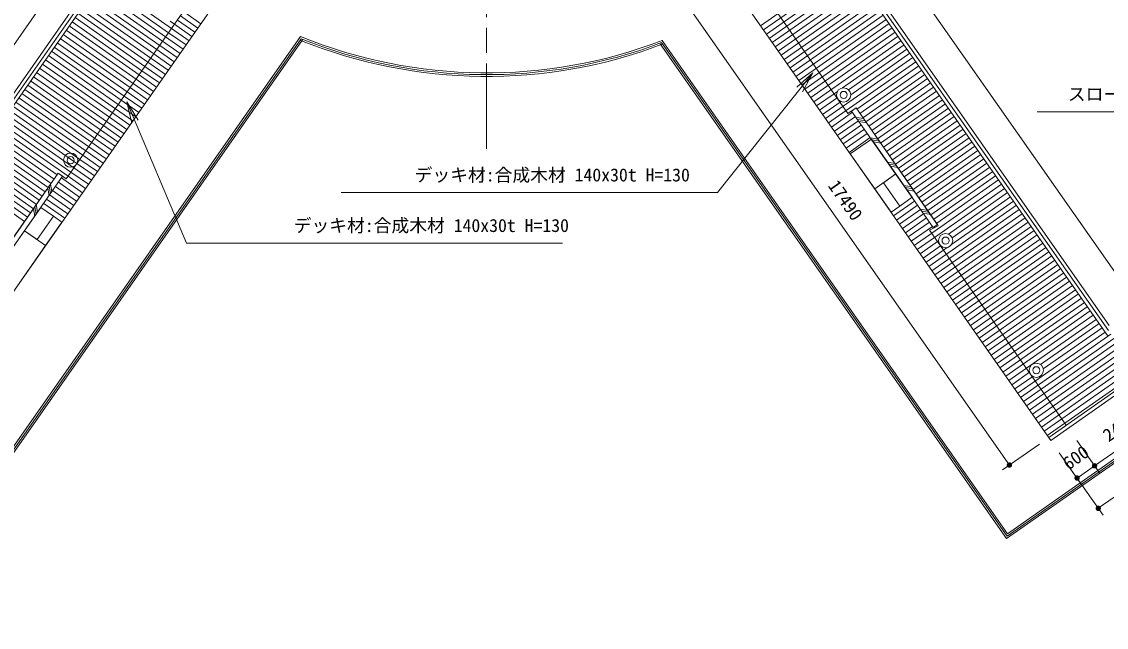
# Model space of a CAD drawing. Units: millimetres at full size, sheet at 1:200. Extents: x 0 to 84000, y 0 to 59400.
# Drawn here: x 37600 to 68107, y 21364 to 38392 of the extents above; entities that cross this region are included whole.
import ezdxf
from ezdxf.enums import TextEntityAlignment as Align

# ---------------------------------------------------------------- set-up
doc = ezdxf.new("R2010")
doc.units = ezdxf.units.MM
doc.header["$LTSCALE"] = 200
doc.linetypes.add('CHAIN', pattern=[18.5, 12, -1.5, 3.5, -1.5])
for name, color, linetype, lineweight in [('D-BMK', 2, 'CHAIN', 13), ('D-STR', 1, 'Continuous', 13), ('D-STR-DIM', 7, 'Continuous', 13), ('D-STR-HTXT', 7, 'Continuous', 13)]:
    doc.layers.add(name, color=color, linetype=linetype, lineweight=lineweight)
doc.styles.add('ＭＳ ゴシック', font='')
doc.styles.get('ＭＳ ゴシック').set_extended_font_data('MS Gothic')

# ---------------------------------------------------------------- blocks, each defined once
blk = doc.blocks.new('open_arrow')
at = {"color": 0, "linetype": 'Continuous', "lineweight": -2}
blk.add_lwpolyline([(7.5, 1.25), (0, 0), (7.5, -1.25)], dxfattribs=at)
blk = doc.blocks.new('filled_dot')
at = {"color": 0, "linetype": 'Continuous', "lineweight": -2, "const_width": 1.25}
blk.add_lwpolyline([(-0.625, 0, 1), (0.625, 0, 1)], format="xyb", close=True, dxfattribs=at)

msp = doc.modelspace()

# ---------------------------------------------------------------- linework, layer by layer
at = {"layer": 'D-BMK'}
msp.add_line((50673.6, 34818.5), (50673.6, 48585.2), dxfattribs=at)
at = {"layer": 'D-STR'}
for p, q in [((46414, 49128.8), (27486, 22096.8)), ((46389.5, 49268.1), (28321.8, 23464.8)), ((46438.6, 48989.5), (27510.6, 21957.5)), ((27510.6, 21957.5), (46438.6, 48989.5)), ((46438.6, 48989.5), (28370.9, 23186.3)), ((68141.9, 29567.4), (54662.9, 48817.5)), ((54662.9, 48817.5), (68141.9, 29567.4)), ((68166.5, 29706.7), (54687.5, 48956.7)), ((68191.1, 29845.9), (54712, 49096)), ((24304.1, 12147.9), (44635, 41183.5)), ((26010.3, 14584.6), (44635, 41183.5)), ((44635, 41183.5), (26010.3, 14584.6)), ((56454.4, 41028.6), (66544.9, 26617.9)), ((66544.9, 26617.9), (56454.4, 41028.6)), ((58379.3, 38279.5), (60836.8, 40000.2)), ((58462.5, 38160.7), (60920, 39881.5)), ((58545.7, 38042), (61003.1, 39762.7)), ((39765.7, 39459.7), (41731.6, 38083.1)), ((39848.9, 39578.4), (41814.8, 38201.9)), ((60841.7, 35808.9), (58346.7, 39372.2)), ((58628.8, 37923.2), (61086.3, 39643.9)), ((58712, 37804.4), (61169.5, 39525.1)), ((58795.2, 37685.6), (61252.6, 39406.4)), ((39516.2, 39103.3), (41482.1, 37726.7)), ((39599.3, 39222.1), (41565.3, 37845.5)), ((39682.5, 39340.9), (41648.5, 37964.3)), ((58878.3, 37566.9), (61335.8, 39287.6)), ((58961.5, 37448.1), (61419, 39168.8)), ((59044.7, 37329.3), (61502.1, 39050)), ((42296, 38889), (38854.5, 33974.1)), ((39266.7, 38747), (41232.6, 37370.4)), ((39349.8, 38865.8), (41315.8, 37489.2)), ((39433, 38984.5), (41399, 37608)), ((59127.9, 37210.5), (61585.3, 38931.3)), ((59211, 37091.7), (61668.5, 38812.5)), ((39100.3, 38509.4), (41066.3, 37132.9)), ((39183.5, 38628.2), (41149.5, 37251.6)), ((41981.2, 38439.4), (42472.7, 38095.3)), ((42064.3, 38558.2), (42555.8, 38214)), ((42147.5, 38677), (42639, 38332.8)), ((59294.2, 36973), (61751.6, 38693.7)), ((59377.4, 36854.2), (61834.8, 38574.9)), ((59460.5, 36735.4), (61918, 38456.1)), ((38850.8, 38153.1), (40816.8, 36776.5)), ((38934, 38271.9), (40900, 36895.3)), ((39017.2, 38390.7), (40983.1, 37014.1)), ((41774.5, 38407.1), (41898, 38320.6)), ((41814.8, 38201.9), (42306.3, 37857.7)), ((41898, 38320.6), (42389.5, 37976.5)), ((59543.7, 36616.6), (62001.2, 38337.4)), ((59626.9, 36497.9), (62084.3, 38218.6)), ((27356.1, 12147.9), (45440.8, 37975.6)), ((27417.1, 12147.9), (45458.9, 37914.3)), ((27478.2, 12147.9), (45499.9, 37885.7)), ((38684.5, 37915.6), (40650.5, 36539)), ((38767.7, 38034.3), (40733.6, 36657.8)), ((41565.3, 37845.5), (42056.8, 37501.4)), ((41648.5, 37964.3), (42140, 37620.1)), ((41731.6, 38083.1), (42223.1, 37738.9)), ((55618.8, 37863.4), (65328.7, 23996.2)), ((59710, 36379.1), (62167.5, 38099.8)), ((59793.2, 36260.3), (62250.7, 37981)), ((59876.4, 36141.5), (62333.8, 37862.3)), ((38435, 37559.2), (40401, 36182.6)), ((38518.2, 37678), (40484.1, 36301.4)), ((38601.3, 37796.8), (40567.3, 36420.2)), ((41399, 37608), (41890.5, 37263.8)), ((41482.1, 37726.7), (41973.6, 37382.6)), ((55559.2, 37774.2), (65304.1, 23857)), ((55600.1, 37802.9), (65316.4, 23926.6)), ((60684.3, 36530.2), (62417, 37743.5)), ((60859.2, 36475.7), (62500.2, 37624.7)), ((38268.6, 37321.7), (40234.6, 35945.1)), ((38351.8, 37440.4), (40317.8, 36063.9)), ((41149.5, 37251.6), (41641, 36907.5)), ((41232.6, 37370.4), (41724.1, 37026.3)), ((41315.8, 37489.2), (41807.3, 37145)), ((60209, 35666.4), (62666.5, 37387.1)), ((60292.2, 35547.6), (62749.7, 37268.4)), ((60918.6, 36340.3), (62583.3, 37505.9)), ((38019.1, 36965.3), (39985.1, 35588.8)), ((38102.3, 37084.1), (40068.3, 35707.5)), ((38185.5, 37202.9), (40151.4, 35826.3)), ((40983.1, 37014.1), (41474.6, 36669.9)), ((41066.3, 37132.9), (41557.8, 36788.7)), ((61092.1, 35930.7), (62832.8, 37149.6)), ((61175.3, 35812), (62916, 37030.8)), ((37769.6, 36609), (39735.6, 35232.4)), ((37852.8, 36727.8), (39818.8, 35351.2)), ((37936, 36846.6), (39901.9, 35470)), ((40733.6, 36657.8), (41225.1, 36313.6)), ((40816.8, 36776.5), (41308.3, 36432.4)), ((40900, 36895.3), (41391.5, 36551.2)), ((61258.5, 35693.2), (62999.2, 36912)), ((61341.6, 35574.4), (63082.3, 36793.3)), ((61424.8, 35455.6), (63165.5, 36674.5)), ((37603.3, 36371.5), (39569.3, 34994.9)), ((37686.5, 36490.2), (39652.4, 35113.6)), ((40567.3, 36420.2), (41058.8, 36076)), ((40650.5, 36539), (41142, 36194.8)), ((59959.5, 36022.8), (60451, 36366.9)), ((60451, 36366.9), (60545.4, 36433)), ((61508, 35336.9), (63248.7, 36555.7)), ((61591.2, 35218.1), (63331.8, 36436.9)), ((61674.3, 35099.3), (63415, 36318.2)), ((37353.8, 36015.1), (39319.8, 34638.5)), ((37437, 36133.9), (39402.9, 34757.3)), ((37520.1, 36252.7), (39486.1, 34876.1)), ((40317.8, 36063.9), (40809.3, 35719.7)), ((40401, 36182.6), (40892.4, 35838.5)), ((40484.1, 36301.4), (40975.6, 35957.3)), ((60042.7, 35904), (60534.2, 36248.1)), ((60125.9, 35785.2), (60617.4, 36129.3)), ((60617.4, 36129.3), (60643.8, 36147.8)), ((61757.5, 34980.5), (63498.2, 36199.4)), ((61840.7, 34861.8), (63581.4, 36080.6)), ((37187.5, 35777.6), (39153.4, 34401)), ((37270.6, 35896.3), (39236.6, 34519.8)), ((40068.3, 35707.5), (40559.8, 35363.4)), ((40151.4, 35826.3), (40642.9, 35482.2)), ((40234.6, 35945.1), (40726.1, 35600.9)), ((60375.4, 35428.9), (60969.3, 35844.7)), ((60458.6, 35310.1), (61052.4, 35725.9)), ((61067, 35966.7), (60841.7, 35808.9)), ((60944.1, 35880.6), (61067, 35966.7)), ((63238.4, 32604), (60944.1, 35880.6)), ((63379.4, 32653.7), (61067, 35966.7)), ((61067, 35966.7), (63361.3, 32690.1)), ((61074.9, 35703.2), (61283.8, 35666.3)), ((61923.8, 34743), (63664.5, 35961.8)), ((62007, 34624.2), (63747.7, 35843)), ((62090.2, 34505.4), (63830.9, 35724.3)), ((36938, 35421.2), (38903.9, 34044.7)), ((37021.1, 35540), (38987.1, 34163.4)), ((37104.3, 35658.8), (39070.3, 34282.2)), ((39901.9, 35470), (40393.4, 35125.8)), ((39985.1, 35588.8), (40476.6, 35244.6)), ((60541.7, 35191.3), (61135.6, 35607.2)), ((60624.9, 35072.5), (61218.8, 35488.4)), ((61115.5, 35645.3), (61324.4, 35608.4)), ((61155.2, 35587.5), (61365, 35550.5)), ((62173.3, 34386.6), (63914, 35605.5)), ((62256.5, 34267.9), (63997.2, 35486.7)), ((36771.6, 35183.7), (38512.3, 33964.8)), ((36854.8, 35302.5), (38595.5, 34083.6)), ((39652.4, 35113.6), (40143.9, 34769.5)), ((39735.6, 35232.4), (40227.1, 34888.3)), ((39818.8, 35351.2), (40310.3, 35007.1)), ((60708.1, 34953.8), (61301.9, 35369.6)), ((60791.2, 34835), (61385.1, 35250.8)), ((60874.4, 34716.2), (61468.3, 35132)), ((61501, 35093.6), (60907.1, 34677.8)), ((61476.8, 35129.2), (61685.7, 35092.4)), ((62189.3, 34110.7), (61501, 35093.6)), ((62339.7, 34149.1), (64080.4, 35367.9)), ((62422.8, 34030.3), (64163.5, 35249.2)), ((62506, 33911.5), (64246.7, 35130.4)), ((36522.1, 34827.4), (38262.8, 33608.5)), ((36605.3, 34946.1), (38346, 33727.3)), ((36688.4, 35064.9), (38429.1, 33846.1)), ((39486.1, 34876.1), (39977.6, 34531.9)), ((39569.3, 34994.9), (40060.8, 34650.7)), ((61517.4, 35071.3), (61726.3, 35034.5)), ((61557.1, 35013.5), (61766.9, 34976.5)), ((62589.2, 33792.8), (64329.9, 35011.6)), ((62672.3, 33674), (64413, 34892.8)), ((36355.8, 34589.8), (38096.5, 33370.9)), ((36438.9, 34708.6), (38179.6, 33489.7)), ((39236.6, 34519.8), (39728.1, 34175.6)), ((39319.8, 34638.5), (39811.3, 34294.4)), ((39402.9, 34757.3), (39894.4, 34413.2)), ((60907.1, 34677.8), (61595.4, 33694.8)), ((62755.5, 33555.2), (64496.2, 34774.1)), ((62838.7, 33436.4), (64579.4, 34655.3)), ((62921.8, 33317.7), (64662.5, 34536.5)), ((36106.3, 34233.5), (37847, 33014.6)), ((36189.4, 34352.2), (37930.1, 33133.4)), ((36272.6, 34471), (38013.3, 33252.2)), ((39070.3, 34282.2), (39561.7, 33938.1)), ((39153.4, 34401), (39644.9, 34056.8)), ((61954.9, 34446.5), (62163.8, 34409.6)), ((61995.5, 34388.5), (62204.4, 34351.7)), ((62035.1, 34330.8), (62244.9, 34293.8)), ((63005, 33198.9), (64745.7, 34417.7)), ((63088.2, 33080.1), (64828.9, 34298.9)), ((63171.4, 32961.3), (64912.1, 34180.2)), ((35939.9, 33995.9), (37680.6, 32777.1)), ((36023.1, 34114.7), (37763.8, 32895.8)), ((38629.2, 34131.8), (36334.9, 30855.2)), ((36334.9, 30855.2), (38629.2, 34131.8)), ((38752.1, 34045.8), (36457.8, 30769.2)), ((38629.2, 34131.8), (38752.1, 34045.8)), ((38854.5, 33974.1), (38629.2, 34131.8)), ((38635.2, 33878.8), (39229.1, 33463)), ((38718.4, 33997.6), (39312.2, 33581.7)), ((38903.9, 34044.7), (39395.4, 33700.5)), ((38987.1, 34163.4), (39478.6, 33819.3)), ((61595.4, 33694.8), (62189.3, 34110.7)), ((61837.1, 33864.1), (62189.3, 34110.7)), ((62295.9, 33208.7), (61837.1, 33864.1)), ((62189.3, 34110.7), (62648.1, 33455.3)), ((63254.5, 32842.5), (64995.2, 34061.4)), ((63337.7, 32723.8), (65078.4, 33942.6)), ((38331.6, 33707), (38368.6, 33497.2)), ((38372.3, 33764), (38409.1, 33555.1)), ((38412.9, 33822), (38449.7, 33613.1)), ((38468.8, 33641.2), (39062.7, 33225.4)), ((38552, 33760), (39145.9, 33344.2)), ((62054.2, 33039.5), (61595.4, 33694.8)), ((62418.7, 33784.1), (62627.6, 33747.3)), ((62459.2, 33726.2), (62668.2, 33689.3)), ((62498.9, 33668.4), (62708.7, 33631.4)), ((63195.6, 32447.3), (65161.6, 33823.8)), ((63278.8, 32328.5), (65244.7, 33705.1)), ((63664.6, 32421.6), (65327.9, 33586.3)), ((38219.3, 33284.9), (38813.2, 32869.1)), ((38302.5, 33403.7), (38896.4, 32987.8)), ((38385.7, 33522.5), (38979.6, 33106.6)), ((62121.9, 32934.5), (62715.8, 33350.4)), ((62648.1, 33455.3), (62295.9, 33208.7)), ((63756.6, 32132), (65494.2, 33348.7)), ((63769.6, 32318.2), (65411.1, 33467.5)), ((37680.6, 32515.5), (38139.5, 33170.9)), ((37929.7, 33133.1), (37966.7, 32923.3)), ((37970.4, 33190.1), (38007.2, 32981.2)), ((38011, 33248), (38047.8, 33039.1)), ((38139.5, 33170.9), (38491.7, 32924.3)), ((62295.9, 33208.7), (62054.2, 33039.5)), ((62205.1, 32815.8), (62799, 33231.6)), ((62288.3, 32697), (62882.1, 33112.8)), ((62371.4, 32578.2), (62965.3, 32994.1)), ((62883.1, 33120.9), (63092, 33084.1)), ((62923.6, 33063), (63132.5, 33026.1)), ((62963.3, 33005.2), (63173.1, 32968.2)), ((65577.4, 33230), (63119.9, 31509.2)), ((65660.6, 33111.2), (63203.1, 31390.4)), ((65743.7, 32992.4), (63286.3, 31271.7)), ((38491.7, 32924.3), (38032.8, 32268.9)), ((38733.4, 32755), (38274.5, 32099.7)), ((38491.7, 32924.3), (38733.4, 32755)), ((62454.6, 32459.4), (63048.5, 32875.3)), ((62537.8, 32340.7), (63131.7, 32756.5)), ((63136, 32532.3), (63379.4, 32653.7)), ((63361.3, 32690.1), (63238.4, 32604)), ((65826.9, 32873.6), (63369.5, 31152.9)), ((65910.1, 32754.8), (63452.6, 31034.1)), ((37680.6, 32515.5), (36992.3, 31532.6)), ((38032.8, 32268.9), (37680.6, 32515.5)), ((38274.5, 32099.7), (37680.6, 32515.5)), ((62620.9, 32221.9), (63214.8, 32637.7)), ((62704.1, 32103.1), (63195.6, 32447.3)), ((66979, 27044), (63136, 32532.3)), ((65993.2, 32636.1), (63535.8, 30915.3)), ((66076.4, 32517.3), (63619, 30796.6)), ((66159.6, 32398.5), (63702.1, 30677.8)), ((37586.2, 31116.7), (38274.5, 32099.7)), ((62787.3, 31984.3), (63278.8, 32328.5)), ((62870.4, 31865.6), (63361.9, 32209.7)), ((62953.6, 31746.8), (63445.1, 32090.9)), ((63361.9, 32209.7), (63386.9, 32227.2)), ((63528.3, 31972.1), (63627.6, 32041.7)), ((66242.7, 32279.7), (63785.3, 30559)), ((66325.9, 32161), (63868.5, 30440.2)), ((66409.1, 32042.2), (63951.6, 30321.5)), ((63036.8, 31628), (63528.3, 31972.1)), ((66492.3, 31923.4), (64034.8, 30202.7)), ((66575.4, 31804.6), (64118, 30083.9)), ((66658.6, 31685.9), (64201.1, 29965.1)), ((66741.8, 31567.1), (64284.3, 29846.3)), ((66824.9, 31448.3), (64367.5, 29727.6)), ((66908.1, 31329.5), (64450.6, 29608.8)), ((66991.3, 31210.7), (64533.8, 29490)), ((67074.4, 31092), (64617, 29371.2)), ((67157.6, 30973.2), (64700.2, 29252.5)), ((67240.8, 30854.4), (64783.3, 29133.7)), ((67323.9, 30735.6), (64866.5, 29014.9)), ((67407.1, 30616.9), (64949.7, 28896.1)), ((67490.3, 30498.1), (65032.8, 28777.4)), ((67573.4, 30379.3), (65116, 28658.6)), ((67656.6, 30260.5), (65199.2, 28539.8)), ((71893.9, 30485.5), (66487.5, 26699.9)), ((66544.9, 26617.9), (71951.3, 30403.5)), ((71951.3, 30403.5), (66544.9, 26617.9)), ((67739.8, 30141.7), (65282.3, 28421)), ((67823, 30023), (65365.5, 28302.2)), ((67906.1, 29904.2), (66260, 28751.5)), ((68072.5, 29666.6), (65615, 27945.9)), ((68237.5, 29605.2), (65698.2, 27827.1)), ((67989.3, 29785.4), (66335.9, 28627.7)), ((68320.7, 29486.4), (65781.3, 27708.4)), ((68403.9, 29367.7), (65864.5, 27589.6)), ((68487, 29248.9), (65947.7, 27470.8)), ((68570.2, 29130.1), (66030.8, 27352)), ((68653.4, 29011.3), (66114, 27233.3)), ((65304.1, 23857), (72246.6, 28718.1)), ((65316.4, 23926.6), (72246.6, 28779.2)), ((65328.7, 23996.2), (72246.6, 28840.2)), ((68736.6, 28892.6), (66197.2, 27114.5)), ((68819.7, 28773.8), (66280.4, 26995.7)), ((65948, 28533.1), (65448.7, 28183.5)), ((66038.4, 28419.4), (65531.8, 28064.7)), ((68902.9, 28655), (66363.5, 26876.9)), ((68986.1, 28536.2), (66446.7, 26758.1)), ((66487.5, 26699.9), (66544.9, 26617.9))]:
    msp.add_line(p, q, dxfattribs=at)
for centre, radius in [((60718.8, 36333.2), 200), ((60718.8, 36333.2), 100), ((38977.5, 34498.4), 200), ((38977.5, 34498.4), 100), ((63586.6, 32237.5), 200), ((63586.6, 32237.5), 100), ((66139.1, 28592.2), 200), ((66139.1, 28592.2), 100)]:
    msp.add_circle(centre, radius, dxfattribs=at)
for radius, start, end in [(14000, 248.05451, 290.68571), (13900, 247.89079, 290.84577), (13950, 248.05451, 290.68572)]:
    msp.add_arc((50672.4, 50853.5), radius, start, end, dxfattribs=at)
at = {"layer": 'D-STR-DIM'}
for p, q in [((26715.8, 22514), (45643.8, 49546.1)), ((55637.4, 49500.3), (69924.9, 29095.8)), ((65382.1, 25925.9), (55349.5, 40255)), ((67777.1, 25904.2), (69743.1, 27280.7)), ((67277.2, 26618), (67914.8, 25707.6)), ((67277.2, 26618), (67914.8, 25707.6)), ((66225.4, 26516.3), (65185.5, 25788.2)), ((66785.8, 26273.9), (67423.3, 25363.4)), ((66785.8, 26273.9), (68019.3, 24512.3)), ((67881.6, 24708.9), (70339.1, 26429.6)), ((67285.6, 25560), (67777.1, 25904.2))]:
    msp.add_line(p, q, dxfattribs=at)
at = {"layer": 'D-STR-HTXT'}
for points in [[(59855.6, 36955.2), (57171.8, 33589.7), (56571.8, 33589.7), (46589.6, 33589.7)], [(40553, 36135.1), (42233.2, 32167.8), (42833.2, 32167.8), (52815.4, 32167.8)], [(70535.1, 30987.7), (71552.7, 35861.4), (70952.7, 35861.4), (66165.9, 35861.4)]]:
    msp.add_lwpolyline(points, dxfattribs=at)

# ---------------------------------------------------------------- block references
at = {"layer": 'D-STR-DIM', "xscale": 60, "yscale": 60}
for p, rotation in [((65382.1, 25925.9), 125), ((67777.1, 25904.2), 215), ((67777.1, 25904.2), 35), ((67285.6, 25560), 35), ((67881.6, 24708.9), 35)]:
    msp.add_blockref('filled_dot', p, dxfattribs=dict(at, rotation=rotation))
at = {"layer": 'D-STR-HTXT', "xscale": 80, "yscale": 80}
for p, rotation in [((59855.6, 36955.2), 231.4), ((40553, 36135.1), 293)]:
    msp.add_blockref('open_arrow', p, dxfattribs=dict(at, rotation=rotation))

# ---------------------------------------------------------------- texts
at = {"layer": 'D-STR-DIM', "style": 'ＭＳ ゴシック'}
for s, rotation, p in [('17490', 304.998, (60920.8, 33479)), ('2400', 35, (68371.5, 27147.5)), ('600', 35, (67142.7, 26287.1))]:
    msp.add_text(s, height=366.6, rotation=rotation, dxfattribs=at).set_placement(p, align=Align.TOP_CENTER)
at = {"layer": 'D-STR-HTXT', "style": 'ＭＳ ゴシック'}
for s, p in [('スロープデッキ2', (70775.2, 36539)), ('デッキ材:合成木材 140x30t H=130', (56394.3, 34267.3)), ('デッキ材:合成木材 140x30t H=130', (52993, 32845.3))]:
    msp.add_text(s, height=366.6, dxfattribs=at).set_placement(p, align=Align.TOP_RIGHT)

doc.saveas('drawing.dxf')
